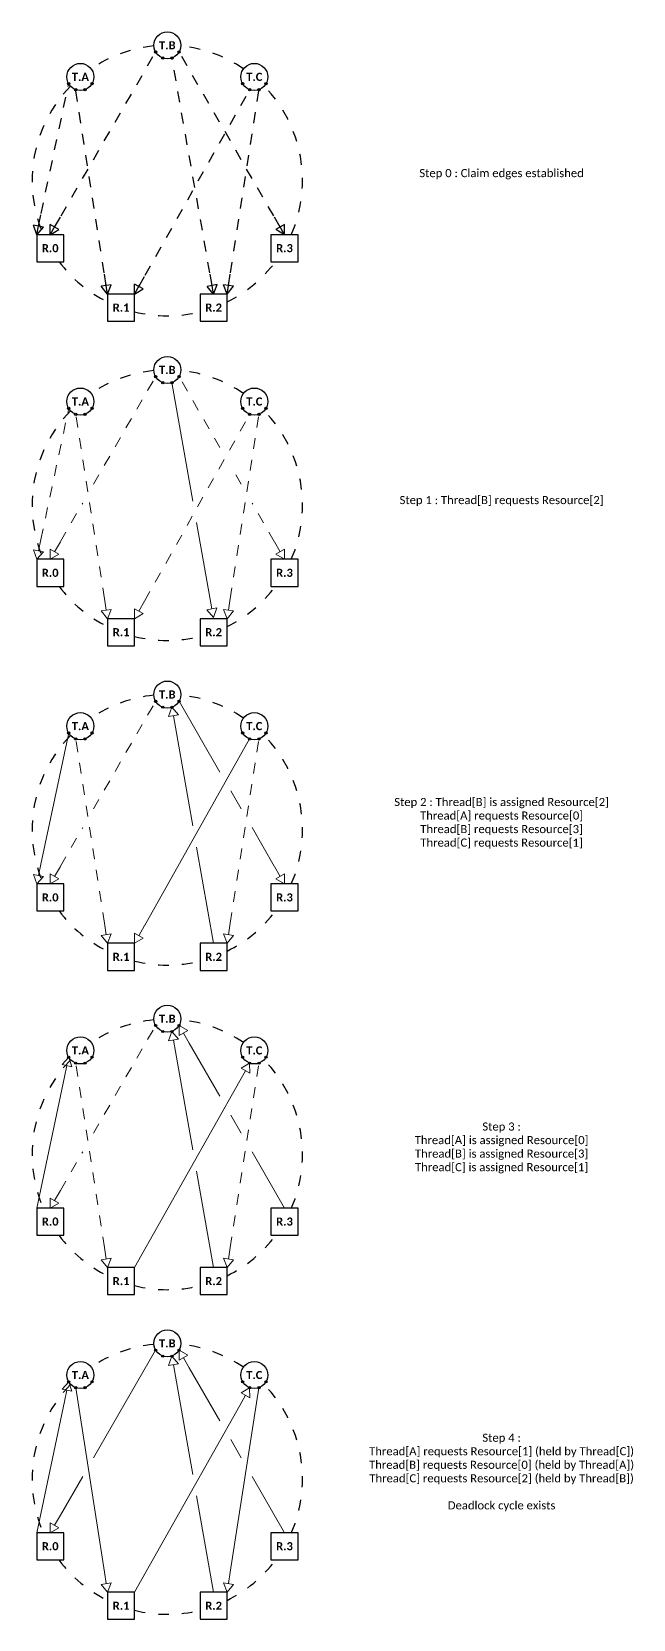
# Model space of a CAD drawing. Header units: inches. Extents: x -51 to 152, y -16 to 48.
# Drawn here: x -36.5 to -30.95, y 20.48 to 35.15 of the extents above; entities that cross this region are included whole.
import ezdxf

# ---------------------------------------------------------------- set-up
doc = ezdxf.new("R2010")
doc.units = ezdxf.units.IN
doc.header["$MEASUREMENT"] = 0
doc.linetypes.add('ACAD_ISO03W100', pattern=[30, 12, -18])
doc.linetypes.add('ACAD_ISO07W100', pattern=[3, 0, -3])
doc.layers.add('NOPLOT', color=40, linetype='Continuous', lineweight=5)
doc.styles.add('Hylian', font='cour.ttf')
doc.styles.get("Standard").update_dxf_attribs({"font": 'arial.ttf'})
doc.dimstyles.get("Standard").update_dxf_attribs({"dimtxt": 0.18, "dimasz": 0.18, "dimexe": 0.18, "dimexo": 0.0625, "dimgap": 0.09, "dimtad": 0, "dimtih": 1, "dimtoh": 1, "dimdec": 4, "dimzin": 0, "dimdsep": 46, "dimtxsty": 'Standard', "dimcen": 0.09, "dimadec": 0, "dimazin": 0, "dimtfac": 1, "dimtdec": 4, "dimtofl": 0, "dimtmove": 0, "dimatfit": 3, "dimfxl": 1, "dimtolj": 1, "dimtzin": 0, "dimarcsym": 0})

# ---------------------------------------------------------------- blocks, each defined once
blk = doc.blocks.new('Arrow_Fat')
at = {"color": 0}
blk.add_line((-0.428, 0), (-1, 0), dxfattribs=at)
for points in [[(0, 0), (-0.428, 0.247), (-0.428, -0.247)], [(0, 0), (-0.428, -0.247)]]:
    blk.add_lwpolyline(points, dxfattribs=at)
blk = doc.blocks.new('Process_Circle')
at = {"linetype": 'ACAD_ISO07W100', "ltscale": 0.04}
for start, end in [(95.732, 124.268), (55.732, 84.268), (135.732, 203.5782), (336.4218, 44.268), (216.8699, 243.7672), (296.2328, 323.1301), (255.9942, 284.0058)]:
    blk.add_arc((0, 0), 1.25, start, end, dxfattribs=at)

msp = doc.modelspace()

# ---------------------------------------------------------------- linework, layer by layer
for points in [[(-36.459, 33.028), (-36.209, 33.028), (-36.209, 33.278), (-36.459, 33.278)], [(-34.294, 33.028), (-34.044, 33.028), (-34.044, 33.278), (-34.294, 33.278)], [(-35.804, 32.479), (-35.554, 32.479), (-35.554, 32.729), (-35.804, 32.729)], [(-34.949, 32.479), (-34.699, 32.479), (-34.699, 32.729), (-34.949, 32.729)], [(-36.459, 30.028), (-36.209, 30.028), (-36.209, 30.278), (-36.459, 30.278)], [(-34.294, 30.028), (-34.044, 30.028), (-34.044, 30.278), (-34.294, 30.278)], [(-35.804, 29.479), (-35.554, 29.479), (-35.554, 29.729), (-35.804, 29.729)], [(-34.949, 29.479), (-34.699, 29.479), (-34.699, 29.729), (-34.949, 29.729)], [(-36.459, 27.028), (-36.209, 27.028), (-36.209, 27.278), (-36.459, 27.278)], [(-34.294, 27.028), (-34.044, 27.028), (-34.044, 27.278), (-34.294, 27.278)], [(-35.804, 26.479), (-35.554, 26.479), (-35.554, 26.729), (-35.804, 26.729)], [(-34.949, 26.479), (-34.699, 26.479), (-34.699, 26.729), (-34.949, 26.729)], [(-36.459, 24.032), (-36.209, 24.032), (-36.209, 24.282), (-36.459, 24.282)], [(-34.294, 24.032), (-34.044, 24.032), (-34.044, 24.282), (-34.294, 24.282)], [(-35.804, 23.482), (-35.554, 23.482), (-35.554, 23.732), (-35.804, 23.732)], [(-34.949, 23.482), (-34.699, 23.482), (-34.699, 23.732), (-34.949, 23.732)], [(-36.459, 21.032), (-36.209, 21.032), (-36.209, 21.282), (-36.459, 21.282)], [(-34.294, 21.032), (-34.044, 21.032), (-34.044, 21.282), (-34.294, 21.282)], [(-35.804, 20.482), (-35.554, 20.482), (-35.554, 20.732), (-35.804, 20.732)], [(-34.949, 20.482), (-34.699, 20.482), (-34.699, 20.732), (-34.949, 20.732)]]:
    msp.add_lwpolyline(points, close=True)
for centre, radius in [((-35.252, 35.028), 0.125), ((-35.36, 34.966), 0.01), ((-35.294, 34.911), 0.01), ((-35.209, 34.911), 0.01), ((-35.143, 34.966), 0.01), ((-36.055, 34.736), 0.125), ((-34.448, 34.736), 0.125), ((-36.163, 34.673), 0.01), ((-36.098, 34.618), 0.01), ((-36.012, 34.618), 0.01), ((-35.947, 34.673), 0.01), ((-34.556, 34.673), 0.01), ((-34.491, 34.618), 0.01), ((-34.405, 34.618), 0.01), ((-34.34, 34.673), 0.01), ((-35.252, 32.028), 0.125), ((-36.055, 31.736), 0.125), ((-35.36, 31.966), 0.01), ((-35.294, 31.911), 0.01), ((-35.209, 31.911), 0.01), ((-35.143, 31.966), 0.01), ((-34.448, 31.736), 0.125), ((-36.163, 31.673), 0.01), ((-36.098, 31.618), 0.01), ((-36.012, 31.618), 0.01), ((-35.947, 31.673), 0.01), ((-34.556, 31.673), 0.01), ((-34.491, 31.618), 0.01), ((-34.405, 31.618), 0.01), ((-34.34, 31.673), 0.01), ((-35.252, 29.028), 0.125), ((-35.36, 28.966), 0.01), ((-35.294, 28.911), 0.01), ((-35.209, 28.911), 0.01), ((-35.143, 28.966), 0.01), ((-36.055, 28.736), 0.125), ((-34.448, 28.736), 0.125), ((-36.163, 28.673), 0.01), ((-36.098, 28.618), 0.01), ((-36.012, 28.618), 0.01), ((-35.947, 28.673), 0.01), ((-34.556, 28.673), 0.01), ((-34.491, 28.618), 0.01), ((-34.405, 28.618), 0.01), ((-34.34, 28.673), 0.01), ((-35.252, 26.032), 0.125), ((-35.36, 25.969), 0.01), ((-35.143, 25.969), 0.01), ((-36.055, 25.739), 0.125), ((-35.294, 25.914), 0.01), ((-35.209, 25.914), 0.01), ((-34.448, 25.739), 0.125), ((-36.163, 25.677), 0.01), ((-35.947, 25.677), 0.01), ((-34.556, 25.677), 0.01), ((-34.34, 25.677), 0.01), ((-36.098, 25.622), 0.01), ((-36.012, 25.622), 0.01), ((-34.491, 25.622), 0.01), ((-34.405, 25.622), 0.01), ((-35.252, 23.032), 0.125), ((-35.36, 22.969), 0.01), ((-35.294, 22.914), 0.01), ((-35.209, 22.914), 0.01), ((-35.143, 22.969), 0.01), ((-36.055, 22.739), 0.125), ((-34.448, 22.739), 0.125), ((-36.163, 22.677), 0.01), ((-36.098, 22.622), 0.01), ((-36.012, 22.622), 0.01), ((-35.947, 22.677), 0.01), ((-34.556, 22.677), 0.01), ((-34.491, 22.622), 0.01), ((-34.405, 22.622), 0.01), ((-34.34, 22.677), 0.01)]:
    msp.add_circle(centre, radius)
at = {"layer": 'NOPLOT', "color": 3, "linetype": 'ACAD_ISO03W100', "ltscale": 0.0039}
for points in [[(-35.934, 30.972), (-35.36, 31.966)], [(-34.766, 31.311), (-35.143, 31.966)], [(-36.42, 30.462), (-36.163, 31.673)], [(-35.833, 29.914), (-36.098, 31.618)], [(-35.462, 29.892), (-34.491, 31.618)], [(-34.67, 29.914), (-34.405, 31.618)], [(-34.569, 30.972), (-34.666, 31.138)], [(-36.24, 30.441), (-36.034, 30.798)], [(-34.263, 30.441), (-34.469, 30.798)], [(-35.934, 27.972), (-35.36, 28.966)], [(-35.833, 26.914), (-36.098, 28.618)], [(-34.67, 26.914), (-34.405, 28.618)], [(-36.24, 27.441), (-36.034, 27.798)], [(-35.934, 24.975), (-35.36, 25.969)], [(-35.833, 23.918), (-36.098, 25.622)], [(-34.67, 23.918), (-34.405, 25.622)], [(-36.24, 24.444), (-36.034, 24.802)]]:
    msp.add_lwpolyline(points, dxfattribs=at)
at = {"layer": 'NOPLOT', "ltscale": 0.0039}
for points in [[(-35.209, 31.911), (-35.016, 30.815)], [(-34.981, 30.618), (-34.859, 29.926)], [(-34.766, 28.311), (-35.143, 28.966)], [(-36.42, 27.462), (-36.163, 28.673)], [(-35.462, 26.892), (-34.491, 28.618)], [(-34.569, 27.972), (-34.666, 28.138)], [(-34.263, 27.441), (-34.469, 27.798)], [(-35.934, 21.975), (-35.36, 22.969)], [(-35.833, 20.918), (-36.098, 22.622)], [(-34.67, 20.918), (-34.405, 22.622)], [(-36.24, 21.444), (-36.034, 21.802)]]:
    msp.add_lwpolyline(points, dxfattribs=at)
at = {"layer": 'NOPLOT', "color": 1, "ltscale": 0.0039}
for points in [[(-35.176, 28.726), (-35.016, 27.815)], [(-34.981, 27.618), (-34.824, 26.729)], [(-35.176, 25.73), (-35.016, 24.819)], [(-35.05, 25.807), (-34.766, 25.315)], [(-36.202, 25.494), (-36.459, 24.282)], [(-34.583, 25.459), (-35.554, 23.732)], [(-34.666, 25.142), (-34.569, 24.975)], [(-34.469, 24.802), (-34.169, 24.282)], [(-34.981, 24.622), (-34.824, 23.732)], [(-35.05, 22.807), (-34.766, 22.315)], [(-35.176, 22.73), (-35.016, 21.819)], [(-36.202, 22.494), (-36.459, 21.282)], [(-34.583, 22.459), (-35.554, 20.732)], [(-34.666, 22.142), (-34.569, 21.975)], [(-34.469, 21.802), (-34.169, 21.282)], [(-34.981, 21.622), (-34.824, 20.732)]]:
    msp.add_lwpolyline(points, dxfattribs=at)

# ---------------------------------------------------------------- block references
for p in [(-35.252, 33.778), (-35.252, 30.778), (-35.252, 27.778), (-35.252, 24.778), (-35.252, 21.778)]:
    msp.add_blockref('Process_Circle', p)
at = {"layer": 'NOPLOT', "color": 3, "linetype": 'ACAD_ISO03W100', "ltscale": 0.0039, "xscale": 0.1875, "yscale": 0.1875, "zscale": 0.1875}
for p, rotation in [((-36.459, 30.278), 258.0288514766773), ((-36.334, 30.278), 240.0000000000001), ((-34.169, 30.278), 299.9999969260627), ((-35.804, 29.729), 278.8346194662608), ((-35.554, 29.729), 240.6354395532645), ((-34.699, 29.729), 261.1653769600593), ((-36.334, 27.278), 240.0000000000001), ((-35.804, 26.729), 278.8346194662608), ((-34.699, 26.729), 261.1653769600593), ((-36.334, 24.282), 240.0000000000001), ((-35.804, 23.732), 278.8346194662608), ((-34.699, 23.732), 261.1653769600593)]:
    msp.add_blockref('Arrow_Fat', p, dxfattribs=dict(at, rotation=rotation))
at = {"layer": 'NOPLOT', "ltscale": 0.0039, "xscale": 0.1875, "yscale": 0.1875, "zscale": 0.1875}
for p, rotation in [((-34.826, 29.741), 279.9999989324326), ((-36.459, 27.278), 258.0288514766773), ((-34.169, 27.278), 299.9999969260627), ((-35.554, 26.729), 240.6354395532645), ((-36.334, 21.282), 240.0000000000001), ((-35.804, 20.732), 278.8346194662608), ((-34.699, 20.732), 261.1653769600593)]:
    msp.add_blockref('Arrow_Fat', p, dxfattribs=dict(at, rotation=rotation))
at = {"layer": 'NOPLOT', "color": 1, "ltscale": 0.0039, "xscale": 0.1875, "yscale": 0.1875, "zscale": 0.1875}
for p, rotation in [((-35.209, 28.911), 99.99999893243258), ((-35.143, 25.969), 119.9999969260627), ((-35.209, 25.914), 99.99999893243258), ((-36.163, 25.677), 78.0288514766773), ((-34.491, 25.622), 60.63543955326443), ((-35.209, 22.914), 99.99999893243258), ((-35.143, 22.969), 119.9999969260627), ((-36.163, 22.677), 78.0288514766773), ((-34.491, 22.622), 60.63543955326443)]:
    msp.add_blockref('Arrow_Fat', p, dxfattribs=dict(at, rotation=rotation))

# ---------------------------------------------------------------- texts
at = {"color": 7, "char_height": 0.075, "attachment_point": 5, "style": 'Hylian'}
for s, insert in [('{\\fCalibri|b1|i0|c0|p34;T.B}', (-35.252, 35.028)), ('{\\fCalibri|b1|i0|c0|p34;T.A}', (-36.055, 34.736)), ('{\\fCalibri|b1|i0|c0|p34;T.C}', (-34.448, 34.736)), ('{\\fCalibri|b0|i0|c0|p34;Step 0 : Claim edges established}', (-32.163, 33.837)), ('{\\fCalibri|b1|i0|c0|p34;R.0}', (-36.334, 33.153)), ('{\\fCalibri|b1|i0|c0|p34;R.3}', (-34.169, 33.153)), ('{\\fCalibri|b1|i0|c0|p34;R.1}', (-35.679, 32.604)), ('{\\fCalibri|b1|i0|c0|p34;R.2}', (-34.824, 32.604)), ('{\\fCalibri|b1|i0|c0|p34;T.B}', (-35.252, 32.028)), ('{\\fCalibri|b1|i0|c0|p34;T.A}', (-36.055, 31.736)), ('{\\fCalibri|b1|i0|c0|p34;T.C}', (-34.448, 31.736)), ('{\\fCalibri|b0|i0|c0|p34;Step 1 : Thread[B] requests Resource[2]}', (-32.163, 30.816)), ('{\\fCalibri|b1|i0|c0|p34;R.0}', (-36.334, 30.153)), ('{\\fCalibri|b1|i0|c0|p34;R.3}', (-34.169, 30.153)), ('{\\fCalibri|b1|i0|c0|p34;R.1}', (-35.679, 29.604)), ('{\\fCalibri|b1|i0|c0|p34;R.2}', (-34.824, 29.604)), ('{\\fCalibri|b1|i0|c0|p34;T.B}', (-35.252, 29.028)), ('{\\fCalibri|b1|i0|c0|p34;T.A}', (-36.055, 28.736)), ('{\\fCalibri|b1|i0|c0|p34;T.C}', (-34.448, 28.736)), ('{\\fCalibri|b0|i0|c0|p34;Step 2 : Thread[B] is assigned Resource[2]^JThread[A] requests Resource[0]\\PThread[B] requests Resource[3]\\PThread[C] requests Resource[1]}', (-32.163, 27.838)), ('{\\fCalibri|b1|i0|c0|p34;R.0}', (-36.334, 27.153)), ('{\\fCalibri|b1|i0|c0|p34;R.3}', (-34.169, 27.153)), ('{\\fCalibri|b1|i0|c0|p34;R.1}', (-35.679, 26.604)), ('{\\fCalibri|b1|i0|c0|p34;R.2}', (-34.824, 26.604)), ('{\\fCalibri|b1|i0|c0|p34;T.B}', (-35.252, 26.032)), ('{\\fCalibri|b1|i0|c0|p34;T.A}', (-36.055, 25.739)), ('{\\fCalibri|b1|i0|c0|p34;T.C}', (-34.448, 25.739)), ('{\\fCalibri|b0|i0|c0|p34;Step 3 :\\PThread[A] is assigned Resource[0]\\PThread[B] is assigned Resource[3]\\PThread[C] is assigned Resource[1]}', (-32.163, 24.838)), ('{\\fCalibri|b1|i0|c0|p34;R.0}', (-36.334, 24.157)), ('{\\fCalibri|b1|i0|c0|p34;R.3}', (-34.169, 24.157)), ('{\\fCalibri|b1|i0|c0|p34;R.1}', (-35.679, 23.607)), ('{\\fCalibri|b1|i0|c0|p34;R.2}', (-34.824, 23.607)), ('{\\fCalibri|b1|i0|c0|p34;T.B}', (-35.252, 23.032)), ('{\\fCalibri|b1|i0|c0|p34;T.A}', (-36.055, 22.739)), ('{\\fCalibri|b1|i0|c0|p34;T.C}', (-34.448, 22.739)), ('{\\fCalibri|b0|i0|c0|p34;Step 4 :\\PThread[A] requests Resource[1] (held by Thread[C])\\PThread[B] requests Resource[0] (held by Thread[A])\\PThread[C] requests Resource[2] (held by Thread[B])\\P\\PDeadlock cycle exists}', (-32.163, 21.838)), ('{\\fCalibri|b1|i0|c0|p34;R.0}', (-36.334, 21.157)), ('{\\fCalibri|b1|i0|c0|p34;R.3}', (-34.169, 21.157)), ('{\\fCalibri|b1|i0|c0|p34;R.1}', (-35.679, 20.607)), ('{\\fCalibri|b1|i0|c0|p34;R.2}', (-34.824, 20.607))]:
    msp.add_mtext_dynamic_manual_height_columns(s, width=3.11446, gutter_width=1.25, heights=[0], dxfattribs=dict(at, insert=insert))

# ---------------------------------------------------------------- leaders
at = {"layer": 'NOPLOT', "color": 3, "linetype": 'ACAD_ISO03W100', "ltscale": 0.0039}
for points in [[(-36.334, 33.278), (-35.36, 34.966)], [(-34.824, 32.729), (-35.209, 34.911)], [(-36.459, 33.278), (-36.163, 34.673)], [(-35.804, 32.729), (-36.098, 34.618)], [(-35.554, 32.729), (-34.491, 34.618)], [(-34.699, 32.729), (-34.405, 34.618)]]:
    msp.add_leader(points, dimstyle='Standard', override={"dimasz": 0.1875, "dimldrblk": 'Arrow_Fat'}, dxfattribs=at)
at = {"layer": 'NOPLOT', "color": 3, "linetype": 'ACAD_ISO03W100', "lineweight": 100, "ltscale": 0.0039}
msp.add_leader([(-34.169, 33.278), (-35.143, 34.966)], dimstyle='Standard', override={"dimasz": 0.1875, "dimldrblk": 'Arrow_Fat'}, dxfattribs=at)

doc.saveas('drawing.dxf')
